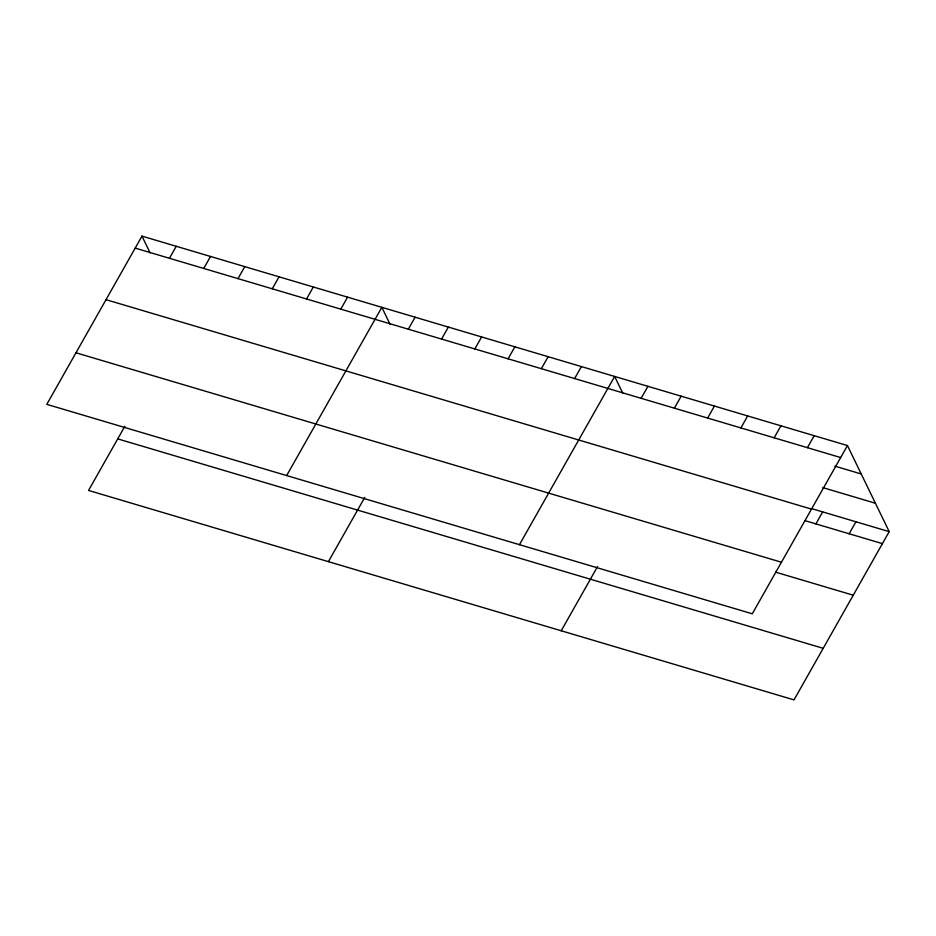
<?xml version="1.0" encoding="UTF-8"?>
<svg xmlns="http://www.w3.org/2000/svg" width="936" height="936" viewBox="0 0 936 936"><rect width="100%" height="100%" fill="white"/><g stroke="black" fill="none" stroke-linecap="round" stroke-linejoin="round"><path stroke-width="1.4" d="M141.979 236.118L46.8 404.352L752.275 613.794L847.454 445.559L141.979 236.118L150.123 252.907M169.463 258.289L176.249 246.285M203.732 268.456L210.518 256.464M124.874 426.231L88.546 490.441L794.02 699.882L889.2 531.648L847.454 445.559M237.99 278.635L244.776 266.631M272.259 288.803L279.045 276.81M306.528 298.982L313.314 286.978M340.786 309.149L347.584 297.157M286.662 475.558L381.841 307.324L389.984 324.113M408.318 329.191L415.104 317.199M441.57 339.066L448.356 327.073M328.407 561.647L364.736 497.449M474.833 348.941L481.619 336.948M508.084 358.816L514.882 346.823M541.347 368.69L548.133 356.698M574.61 378.565L581.396 366.573M519.468 544.682L614.648 376.447L622.791 393.225M641.125 398.315L647.911 386.322M674.376 408.19L681.162 396.185M561.214 630.77L597.542 566.561M707.639 418.064L714.425 406.06M740.891 427.939L747.677 415.935M774.154 437.814L780.94 425.81M807.405 447.677L814.203 435.685M815.899 523.891L822.685 511.898M849.151 533.766L855.937 521.773M135.194 248.11L840.668 457.552M834.9 466.151L861.237 473.967M822.767 487.609L875.429 503.24M811.594 508.611L889.2 531.648M106.025 299.672L811.5 509.114M804.808 520.603L882.414 543.64M75.968 352.79L781.443 562.232M775.64 572.165L853.246 595.202M117.714 438.879L823.189 648.32"/></g></svg>
